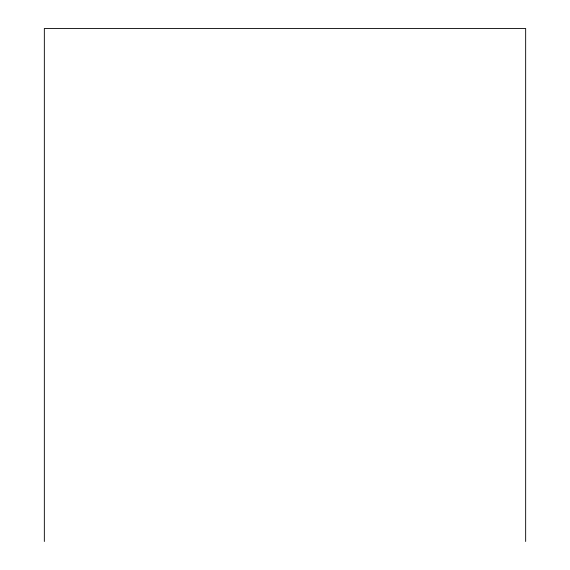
<?xml version="1.0" encoding="UTF-8"?>
<svg xmlns="http://www.w3.org/2000/svg" width="570" height="570" viewBox="0 0 570 570"><rect width="100%" height="100%" fill="white"/><g stroke="black" fill="none" stroke-linecap="round" stroke-linejoin="round"><path stroke-width="0.85" d="M525.661 541.5L525.661 28.5L44.339 28.5L44.339 541.5"/></g></svg>
